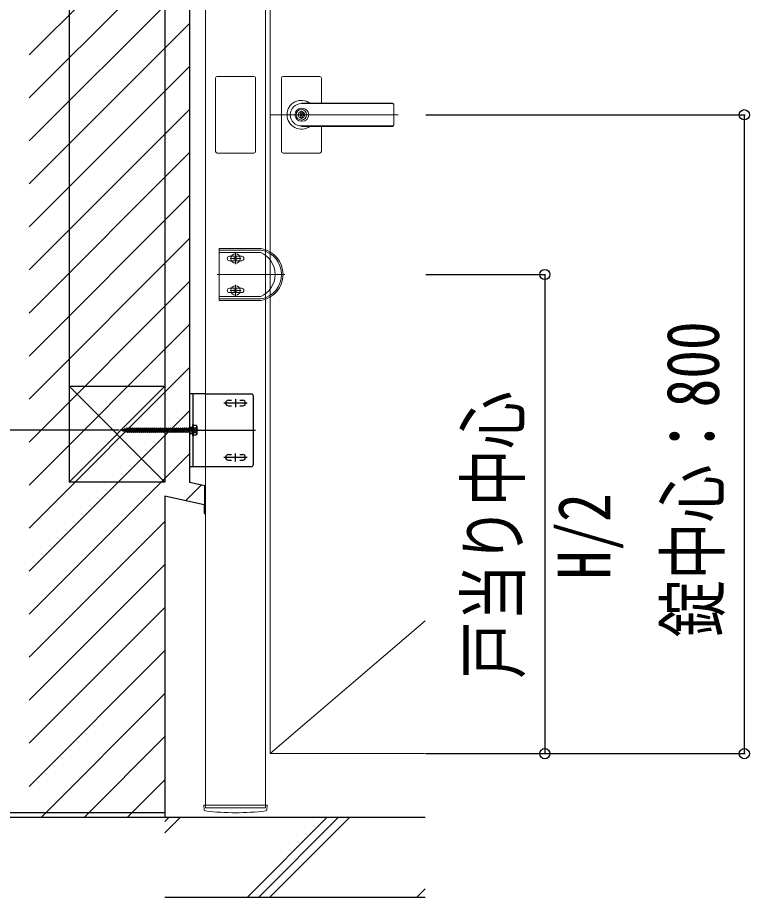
# Model space of a CAD drawing. Units: millimetres, scale not verified. Extents: x -6308 to 6308, y -4455 to 4455.
# Drawn here: x 473 to 1390, y 432 to 1533 of the extents above; entities that cross this region are included whole.
import ezdxf
from ezdxf.enums import TextEntityAlignment as Align

# ---------------------------------------------------------------- set-up
doc = ezdxf.new("R2010")
doc.units = ezdxf.units.MM
doc.header["$LTSCALE"] = 20
for name, color, linetype in [('0-4_YKK_13', 4, 'Continuous'), ('0-6_YKK_D', 6, 'Continuous'), ('0-8_YSS_K', 3, 'Continuous')]:
    doc.layers.add(name, color=color, linetype=linetype)
doc.layers.add('0-5_YKK_A1', color=4, linetype='Continuous', lineweight=18)
doc.styles.add('ＭＳ ゴシック', font='')
doc.styles.get('ＭＳ ゴシック').set_extended_font_data('MS Gothic')

msp = doc.modelspace()

# ---------------------------------------------------------------- linework, layer by layer
at = {"layer": '0-4_YKK_13'}
for p, q in [((708.53, 1062), (688.53, 1062)), ((688.53, 1062), (688.53, 971)), ((692.53, 1062), (692.53, 971)), ((708.53, 1062), (765.53, 1062)), ((768.53, 974), (768.53, 1059)), ((760.53, 1050.5), (731.53, 1050.5)), ((737.03, 1054), (740.85, 1054)), ((737.03, 1047), (740.85, 1047)), ((746.03, 1055.5), (746.03, 1045.5)), ((751.21, 1054), (755.03, 1054)), ((751.21, 1047), (755.03, 1047)), ((699.71, 1016.5), (601.31, 1016.5)), ((603.53, 1016.5), (604.69, 1016.9)), ((604.88, 1016.03), (603.53, 1016.5)), ((604.99, 1017.8), (604.69, 1016.9)), ((604.88, 1016.03), (604.69, 1016.9)), ((605.33, 1015.09), (604.88, 1016.03)), ((604.99, 1017.8), (605.39, 1017.14)), ((605.33, 1015.09), (604.99, 1017.8)), ((605.33, 1015.09), (605.7, 1015.75)), ((605.39, 1017.14), (607.01, 1017.7)), ((605.7, 1015.75), (605.39, 1017.14)), ((607.59, 1015.1), (605.7, 1015.75)), ((607.39, 1018.62), (607.01, 1017.7)), ((607.59, 1015.1), (607.01, 1017.7)), ((607.39, 1018.62), (607.71, 1017.94)), ((607.94, 1014.19), (607.39, 1018.62)), ((607.94, 1014.19), (607.59, 1015.1)), ((607.71, 1017.94), (609.34, 1018.5)), ((608.4, 1014.82), (607.71, 1017.94)), ((607.94, 1014.19), (608.4, 1014.82)), ((610.06, 1014.25), (608.4, 1014.82)), ((610.28, 1014.25), (609.28, 1018.75)), ((610.53, 1013.5), (609.78, 1019.5)), ((610.03, 1018.74), (610.06, 1018.75)), ((610.06, 1018.75), (611.78, 1018.75)), ((610.28, 1014.25), (610.06, 1014.25)), ((612.78, 1014.25), (611.03, 1014.25)), ((612.78, 1014.25), (611.78, 1018.75)), ((613.03, 1013.5), (612.28, 1019.5)), ((612.53, 1018.75), (614.28, 1018.75)), ((615.28, 1014.25), (613.53, 1014.25)), ((615.28, 1014.25), (614.28, 1018.75)), ((615.53, 1013.5), (614.78, 1019.5)), ((615.03, 1018.75), (616.78, 1018.75)), ((617.78, 1014.25), (616.03, 1014.25)), ((617.78, 1014.25), (616.78, 1018.75)), ((618.03, 1013.5), (617.28, 1019.5)), ((617.53, 1018.75), (619.28, 1018.75)), ((620.28, 1014.25), (618.53, 1014.25)), ((620.28, 1014.25), (619.28, 1018.75)), ((620.53, 1013.5), (619.78, 1019.5)), ((620.03, 1018.75), (621.78, 1018.75)), ((622.78, 1014.25), (621.03, 1014.25)), ((622.78, 1014.25), (621.78, 1018.75)), ((623.03, 1013.5), (622.28, 1019.5)), ((622.53, 1018.75), (624.28, 1018.75)), ((625.28, 1014.25), (623.53, 1014.25)), ((625.28, 1014.25), (624.28, 1018.75)), ((625.53, 1013.5), (624.78, 1019.5)), ((625.03, 1018.75), (626.78, 1018.75)), ((627.78, 1014.25), (626.03, 1014.25)), ((627.78, 1014.25), (626.78, 1018.75)), ((628.03, 1013.5), (627.28, 1019.5)), ((627.53, 1018.75), (629.28, 1018.75)), ((630.28, 1014.25), (628.53, 1014.25)), ((630.28, 1014.25), (629.28, 1018.75)), ((630.53, 1013.5), (629.78, 1019.5)), ((630.03, 1018.75), (631.78, 1018.75)), ((632.78, 1014.25), (631.03, 1014.25)), ((632.78, 1014.25), (631.78, 1018.75)), ((633.03, 1013.5), (632.28, 1019.5)), ((632.53, 1018.75), (634.28, 1018.75)), ((635.28, 1014.25), (633.53, 1014.25)), ((635.28, 1014.25), (634.28, 1018.75)), ((635.53, 1013.5), (634.78, 1019.5)), ((635.03, 1018.75), (636.78, 1018.75)), ((637.78, 1014.25), (636.03, 1014.25)), ((637.78, 1014.25), (636.78, 1018.75)), ((638.03, 1013.5), (637.28, 1019.5)), ((637.53, 1018.75), (639.28, 1018.75)), ((640.28, 1014.25), (638.53, 1014.25)), ((640.28, 1014.25), (639.28, 1018.75)), ((640.53, 1013.5), (639.78, 1019.5)), ((640.03, 1018.75), (641.78, 1018.75)), ((642.78, 1014.25), (641.03, 1014.25)), ((642.78, 1014.25), (641.78, 1018.75)), ((643.03, 1013.5), (642.28, 1019.5)), ((642.53, 1018.75), (644.28, 1018.75)), ((645.28, 1014.25), (643.53, 1014.25)), ((645.28, 1014.25), (644.28, 1018.75)), ((645.53, 1013.5), (644.78, 1019.5)), ((645.03, 1018.75), (646.78, 1018.75)), ((647.78, 1014.25), (646.03, 1014.25)), ((647.78, 1014.25), (646.78, 1018.75)), ((648.03, 1013.5), (647.28, 1019.5)), ((647.53, 1018.75), (649.28, 1018.75)), ((650.28, 1014.25), (648.53, 1014.25)), ((649.78, 1019.5), (649.28, 1018.75)), ((650.28, 1014.25), (649.28, 1018.75)), ((650.03, 1018.75), (649.78, 1019.5)), ((650.53, 1013.5), (649.78, 1019.5)), ((651.03, 1014.25), (650.03, 1018.75)), ((650.03, 1018.75), (651.78, 1018.75)), ((650.53, 1013.5), (650.28, 1014.25)), ((651.03, 1014.25), (650.53, 1013.5)), ((652.78, 1014.25), (651.03, 1014.25)), ((652.78, 1014.25), (651.78, 1018.75)), ((653.03, 1013.5), (652.28, 1019.5)), ((652.53, 1018.75), (654.28, 1018.75)), ((655.28, 1014.25), (653.53, 1014.25)), ((655.28, 1014.25), (654.28, 1018.75)), ((655.53, 1013.5), (654.78, 1019.5)), ((655.03, 1018.75), (656.78, 1018.75)), ((657.78, 1014.25), (656.03, 1014.25)), ((657.78, 1014.25), (656.78, 1018.75)), ((658.03, 1013.5), (657.28, 1019.5)), ((657.53, 1018.75), (659.28, 1018.75)), ((660.28, 1014.25), (658.53, 1014.25)), ((660.28, 1014.25), (659.28, 1018.75)), ((660.53, 1013.5), (659.78, 1019.5)), ((660.03, 1018.75), (661.78, 1018.75)), ((662.78, 1014.25), (661.03, 1014.25)), ((662.78, 1014.25), (661.78, 1018.75)), ((663.03, 1013.5), (662.28, 1019.5)), ((662.53, 1018.75), (664.28, 1018.75)), ((665.28, 1014.25), (663.53, 1014.25)), ((665.28, 1014.25), (664.28, 1018.75)), ((665.53, 1013.5), (664.78, 1019.5)), ((665.03, 1018.75), (666.78, 1018.75)), ((667.78, 1014.25), (666.03, 1014.25)), ((667.78, 1014.25), (666.78, 1018.75)), ((668.03, 1013.5), (667.28, 1019.5)), ((667.53, 1018.75), (669.28, 1018.75)), ((670.28, 1014.25), (668.53, 1014.25)), ((670.28, 1014.25), (669.28, 1018.75)), ((670.53, 1013.5), (669.78, 1019.5)), ((670.03, 1018.75), (671.78, 1018.75)), ((672.78, 1014.25), (671.03, 1014.25)), ((672.78, 1014.25), (671.78, 1018.75)), ((673.03, 1013.5), (672.28, 1019.5)), ((672.53, 1018.75), (674.28, 1018.75)), ((675.28, 1014.25), (673.53, 1014.25)), ((675.28, 1014.25), (674.28, 1018.75)), ((675.53, 1013.5), (674.78, 1019.5)), ((675.03, 1018.75), (676.78, 1018.75)), ((677.78, 1014.25), (676.03, 1014.25)), ((677.28, 1019.5), (676.78, 1018.75)), ((677.78, 1014.25), (676.78, 1018.75)), ((677.78, 1014.25), (676.78, 1018.75)), ((677.53, 1018.75), (677.28, 1019.5)), ((678.03, 1013.5), (677.28, 1019.5)), ((678.03, 1013.5), (677.28, 1019.5)), ((678.53, 1014.25), (677.53, 1018.75)), ((677.53, 1018.75), (679.28, 1018.75)), ((678.03, 1013.5), (677.78, 1014.25)), ((678.53, 1014.25), (678.03, 1013.5)), ((680.28, 1014.25), (678.53, 1014.25)), ((680.28, 1014.25), (679.28, 1018.75)), ((680.53, 1013.5), (679.78, 1019.5)), ((680.03, 1018.75), (681.78, 1018.75)), ((682.78, 1014.25), (681.03, 1014.25)), ((682.78, 1014.25), (681.78, 1018.75)), ((683.03, 1013.5), (682.28, 1019.5)), ((682.53, 1018.75), (684.28, 1018.75)), ((685.28, 1014.25), (683.53, 1014.25)), ((684.78, 1019.5), (684.28, 1018.75)), ((685.28, 1014.25), (684.28, 1018.75)), ((685.03, 1018.75), (684.78, 1019.5)), ((685.53, 1013.5), (684.78, 1019.5)), ((686.03, 1014.25), (685.03, 1018.75)), ((685.03, 1018.75), (686.78, 1018.75)), ((685.53, 1013.5), (685.28, 1014.25)), ((686.03, 1014.25), (685.53, 1013.5)), ((686.03, 1016.5), (771.03, 1016.5)), ((687.78, 1014.25), (686.03, 1014.25)), ((687.78, 1014.25), (686.78, 1018.75)), ((688.03, 1013.5), (687.28, 1019.5)), ((687.53, 1018.75), (691.53, 1018.75)), ((688.53, 1020.5), (692.53, 1020.5)), ((691.53, 1014.25), (688.53, 1014.25)), ((691.53, 1013.9), (691.53, 1019.1)), ((692.03, 1019.1), (691.53, 1019.1)), ((692.03, 1013.9), (691.53, 1013.9)), ((692.03, 1019.1), (692.03, 1013.9)), ((693.53, 1018.75), (692.03, 1018.75)), ((693.53, 1014.25), (692.03, 1014.25)), ((692.53, 1009.5), (692.53, 1023.5)), ((693.53, 1023.5), (692.53, 1023.5)), ((693.53, 1009.5), (693.53, 1023.5)), ((697.1, 1022.25), (693.53, 1022.25)), ((693.53, 1010.75), (693.53, 1022.25)), ((693.53, 1019.39), (697.08, 1019.39)), ((693.53, 1013.61), (697.08, 1013.61)), ((695.17, 1018.4), (694.16, 1016.5)), ((697.53, 1019.55), (695.17, 1018.4)), ((697.53, 1021.5), (697.1, 1022.25)), ((697.53, 1021.5), (697.53, 1011.5)), ((688.53, 1012.5), (692.53, 1012.5)), ((693.53, 1009.5), (692.53, 1009.5)), ((693.53, 1010.75), (697.1, 1010.75)), ((697.53, 1011.5), (697.1, 1010.75)), ((760.53, 982.5), (731.53, 982.5)), ((737.03, 986), (740.85, 986)), ((746.03, 977.5), (746.03, 987.5)), ((751.21, 986), (755.03, 986)), ((688.53, 971), (708.53, 971)), ((708.53, 971), (765.53, 971)), ((737.03, 979), (740.85, 979)), ((751.21, 979), (755.03, 979))]:
    msp.add_line(p, q, dxfattribs=at)
for points in [[(611.03, 1014.25), (610.03, 1018.75), (609.78, 1019.5), (609.28, 1018.75)], [(611.03, 1014.25), (610.53, 1013.5), (610.28, 1014.25)], [(613.53, 1014.25), (612.53, 1018.75), (612.28, 1019.5), (611.78, 1018.75)], [(613.53, 1014.25), (613.03, 1013.5), (612.78, 1014.25)], [(616.03, 1014.25), (615.03, 1018.75), (614.78, 1019.5), (614.28, 1018.75)], [(616.03, 1014.25), (615.53, 1013.5), (615.28, 1014.25)], [(618.53, 1014.25), (617.53, 1018.75), (617.28, 1019.5), (616.78, 1018.75)], [(618.53, 1014.25), (618.03, 1013.5), (617.78, 1014.25)], [(621.03, 1014.25), (620.03, 1018.75), (619.78, 1019.5), (619.28, 1018.75)], [(621.03, 1014.25), (620.53, 1013.5), (620.28, 1014.25)], [(623.53, 1014.25), (622.53, 1018.75), (622.28, 1019.5), (621.78, 1018.75)], [(623.53, 1014.25), (623.03, 1013.5), (622.78, 1014.25)], [(626.03, 1014.25), (625.03, 1018.75), (624.78, 1019.5), (624.28, 1018.75)], [(626.03, 1014.25), (625.53, 1013.5), (625.28, 1014.25)], [(628.53, 1014.25), (627.53, 1018.75), (627.28, 1019.5), (626.78, 1018.75)], [(628.53, 1014.25), (628.03, 1013.5), (627.78, 1014.25)], [(631.03, 1014.25), (630.03, 1018.75), (629.78, 1019.5), (629.28, 1018.75)], [(631.03, 1014.25), (630.53, 1013.5), (630.28, 1014.25)], [(633.53, 1014.25), (632.53, 1018.75), (632.28, 1019.5), (631.78, 1018.75)], [(633.53, 1014.25), (633.03, 1013.5), (632.78, 1014.25)], [(636.03, 1014.25), (635.03, 1018.75), (634.78, 1019.5), (634.28, 1018.75)], [(636.03, 1014.25), (635.53, 1013.5), (635.28, 1014.25)], [(638.53, 1014.25), (637.53, 1018.75), (637.28, 1019.5), (636.78, 1018.75)], [(638.53, 1014.25), (638.03, 1013.5), (637.78, 1014.25)], [(641.03, 1014.25), (640.03, 1018.75), (639.78, 1019.5), (639.28, 1018.75)], [(641.03, 1014.25), (640.53, 1013.5), (640.28, 1014.25)], [(643.53, 1014.25), (642.53, 1018.75), (642.28, 1019.5), (641.78, 1018.75)], [(643.53, 1014.25), (643.03, 1013.5), (642.78, 1014.25)], [(646.03, 1014.25), (645.03, 1018.75), (644.78, 1019.5), (644.28, 1018.75)], [(646.03, 1014.25), (645.53, 1013.5), (645.28, 1014.25)], [(648.53, 1014.25), (647.53, 1018.75), (647.28, 1019.5), (646.78, 1018.75)], [(648.53, 1014.25), (648.03, 1013.5), (647.78, 1014.25)], [(653.53, 1014.25), (652.53, 1018.75), (652.28, 1019.5), (651.78, 1018.75)], [(653.53, 1014.25), (653.03, 1013.5), (652.78, 1014.25)], [(656.03, 1014.25), (655.03, 1018.75), (654.78, 1019.5), (654.28, 1018.75)], [(656.03, 1014.25), (655.53, 1013.5), (655.28, 1014.25)], [(658.53, 1014.25), (657.53, 1018.75), (657.28, 1019.5), (656.78, 1018.75)], [(658.53, 1014.25), (658.03, 1013.5), (657.78, 1014.25)], [(661.03, 1014.25), (660.03, 1018.75), (659.78, 1019.5), (659.28, 1018.75)], [(661.03, 1014.25), (660.53, 1013.5), (660.28, 1014.25)], [(663.53, 1014.25), (662.53, 1018.75), (662.28, 1019.5), (661.78, 1018.75)], [(663.53, 1014.25), (663.03, 1013.5), (662.78, 1014.25)], [(666.03, 1014.25), (665.03, 1018.75), (664.78, 1019.5), (664.28, 1018.75)], [(666.03, 1014.25), (665.53, 1013.5), (665.28, 1014.25)], [(668.53, 1014.25), (667.53, 1018.75), (667.28, 1019.5), (666.78, 1018.75)], [(668.53, 1014.25), (668.03, 1013.5), (667.78, 1014.25)], [(671.03, 1014.25), (670.03, 1018.75), (669.78, 1019.5), (669.28, 1018.75)], [(671.03, 1014.25), (670.53, 1013.5), (670.28, 1014.25)], [(673.53, 1014.25), (672.53, 1018.75), (672.28, 1019.5), (671.78, 1018.75)], [(673.53, 1014.25), (673.03, 1013.5), (672.78, 1014.25)], [(676.03, 1014.25), (675.03, 1018.75), (674.78, 1019.5), (674.28, 1018.75)], [(676.03, 1014.25), (675.53, 1013.5), (675.28, 1014.25)], [(678.53, 1014.25), (677.53, 1018.75), (677.28, 1019.5), (676.78, 1018.75)], [(678.53, 1014.25), (678.03, 1013.5), (677.78, 1014.25)], [(681.03, 1014.25), (680.03, 1018.75), (679.78, 1019.5), (679.28, 1018.75)], [(681.03, 1014.25), (680.53, 1013.5), (680.28, 1014.25)], [(683.53, 1014.25), (682.53, 1018.75), (682.28, 1019.5), (681.78, 1018.75)], [(683.53, 1014.25), (683.03, 1013.5), (682.78, 1014.25)], [(688.53, 1014.25), (687.53, 1018.75), (687.28, 1019.5), (686.78, 1018.75)], [(688.53, 1014.25), (688.03, 1013.5), (687.78, 1014.25)], [(697.53, 1013.45), (695.17, 1014.6), (694.16, 1016.5)]]:
    msp.add_lwpolyline(points, dxfattribs=at)
for centre, radius, start, end in [((765.53, 1059), 3, 0, 90), ((737.03, 1050.5), 3.5, 90, 270), ((755.03, 1050.5), 3.5, 270, 90), ((694.97, 1020.83), 2.56, 325.61575, 33.74822), ((694.97, 1012.17), 2.56, 326.25178, 34.38425), ((687.98, 1016.5), 9.55, 342.41205, 17.58795), ((737.03, 982.5), 3.5, 90, 270), ((755.03, 982.5), 3.5, 270, 90), ((765.53, 974), 3, 270, 0)]:
    msp.add_arc(centre, radius, start, end, dxfattribs=at)
at = {"layer": '0-5_YKK_A1'}
for p, q in [((708.53, 547.09), (708.53, 1828)), ((783.53, 547), (783.53, 1828)), ((721.03, 1457.5), (721.03, 1365.5)), ((769.03, 1459.5), (723.03, 1459.5)), ((771.03, 1457.5), (771.03, 1365.5)), ((803.53, 1457.5), (803.53, 1411.5)), ((851.53, 1459.5), (805.53, 1459.5)), ((853.53, 1457.5), (853.53, 1426)), ((942.53, 1426), (828.53, 1426)), ((942.53, 1425.5), (828.53, 1425.5)), ((944.53, 1424), (944.53, 1399)), ((949.79, 1411.5), (789.53, 1411.5)), ((803.53, 1411.5), (803.53, 1365.5)), ((827.63, 1416.05), (827.63, 1413)), ((827.63, 1416.05), (829.43, 1416.05)), ((828.95, 1412.18), (827.63, 1413)), ((828.95, 1410.82), (827.63, 1410)), ((829.53, 1419.7), (828.53, 1419.7)), ((829.43, 1416.05), (829.43, 1413.45)), ((831.23, 1412.5), (829.61, 1413.17)), ((829.61, 1409.83), (831.23, 1410.5)), ((831.23, 1412.5), (831.23, 1410.5)), ((827.63, 1410), (827.63, 1406.95)), ((827.63, 1406.95), (829.43, 1406.95)), ((829.53, 1403.3), (828.53, 1403.3)), ((829.43, 1409.55), (829.43, 1406.95)), ((942.53, 1397.5), (828.53, 1397.5)), ((942.53, 1397), (828.53, 1397)), ((853.53, 1397), (853.53, 1365.5)), ((769.03, 1363.5), (723.03, 1363.5)), ((851.53, 1363.5), (805.53, 1363.5)), ((725.53, 1244), (725.53, 1179)), ((778.25, 1244), (725.53, 1244)), ((778.07, 1242), (725.53, 1242)), ((725.53, 1239), (777.52, 1239)), ((746.03, 1238.4), (746.03, 1224.6)), ((753.78, 1234.25), (751.25, 1234.25)), ((739.13, 1231.5), (752.93, 1231.5)), ((746.52, 1230.03), (746.52, 1229.05)), ((753.78, 1228.75), (751.25, 1228.75)), ((807.93, 1211.5), (723.03, 1211.5)), ((738.28, 1194.25), (740.81, 1194.25)), ((739.13, 1191.5), (752.93, 1191.5)), ((740.81, 1194.25), (751.25, 1194.25)), ((746.03, 1184.6), (746.03, 1198.4)), ((746.52, 1192.97), (746.52, 1193.95)), ((753.78, 1194.25), (751.25, 1194.25)), ((725.53, 1184), (777.52, 1184)), ((725.53, 1181), (778.07, 1181)), ((778.25, 1179), (725.53, 1179)), ((738.28, 1188.75), (740.81, 1188.75)), ((740.81, 1188.75), (751.25, 1188.75)), ((753.78, 1188.75), (751.25, 1188.75)), ((789.53, 611.5), (983.53, 777.79)), ((706.69, 541.6), (706.43, 546.47)), ((706.93, 547), (785.13, 547)), ((708.53, 543.5), (708.53, 547)), ((785.37, 541.6), (785.63, 546.47))]:
    msp.add_line(p, q, dxfattribs=at)
for points in [[(983.53, 1811.5), (789.53, 1811.5), (789.53, 611.5), (983.53, 611.5)], [(738.28, 1234.25), (740.81, 1234.25), (751.25, 1234.25)], [(745.54, 1232.97), (745.54, 1233.95), (746.52, 1233.95), (746.52, 1232.97)], [(738.28, 1228.75), (740.81, 1228.75), (751.25, 1228.75)], [(744.56, 1231.01), (743.58, 1231.01), (743.58, 1231.99), (744.56, 1231.99)], [(746.52, 1229.05), (745.54, 1229.05), (745.54, 1230.03)], [(747.5, 1231.99), (748.48, 1231.99), (748.48, 1231.01), (747.5, 1231.01)], [(744.56, 1191.99), (743.58, 1191.99), (743.58, 1191.01), (744.56, 1191.01)], [(746.52, 1193.95), (745.54, 1193.95), (745.54, 1192.97)], [(745.54, 1190.03), (745.54, 1189.05), (746.52, 1189.05), (746.52, 1190.03)], [(747.5, 1191.01), (748.48, 1191.01), (748.48, 1191.99), (747.5, 1191.99)], [(708.53, 543.5), (783.53, 543.5), (783.53, 547)]]:
    msp.add_lwpolyline(points, dxfattribs=at)
for centre, radius in [((828.53, 1411.5), 6.6), ((746.03, 1231.5), 5.9), ((746.03, 1191.5), 5.9)]:
    msp.add_circle(centre, radius, dxfattribs=at)
for centre, radius, start, end in [((723.03, 1457.5), 2, 90, 180), ((769.03, 1457.5), 2, 0, 90), ((805.53, 1457.5), 2, 90, 180), ((851.53, 1457.5), 2, 0, 90), ((828.53, 1411.5), 18, 53.66394, 180.00366), ((828.53, 1411.5), 14, 90, 270), ((942.53, 1424), 2, 0, 90), ((942.53, 1423.5), 2, 0, 90), ((828.53, 1411.5), 18, 180.00366, 306.33606), ((828.53, 1411.5), 8.2, 90, 270), ((828.53, 1411.5), 4, 103.00288, 256.99712), ((828.53, 1411.5), 2, 116.74368, 243.25632), ((828.53, 1411.5), 0.8, 301.82132, 58.17868), ((828.53, 1411.5), 4, 283.00288, 76.99712), ((829.73, 1413.45), 0.3, 180, 247.38014), ((829.53, 1411.5), 8.2, 270, 90), ((829.73, 1409.55), 0.3, 112.61986, 180), ((942.53, 1399.5), 2, 270, 0), ((942.53, 1399), 2, 270, 0), ((723.03, 1365.5), 2, 180, 270), ((769.03, 1365.5), 2, 270, 0), ((805.53, 1365.5), 2, 180, 270), ((851.53, 1365.5), 2, 270, 0), ((738.28, 1231.5), 2.75, 90, 180), ((753.78, 1231.5), 2.75, 0, 90), ((765.53, 1211.5), 30, 293.55646, 66.44354), ((772.53, 1211.5), 31, 280.30451, 79.69549), ((772.53, 1211.5), 33, 279.98655, 80.01345), ((738.28, 1231.5), 2.75, 180, 270), ((744.56, 1232.97), 0.98, 270, 0), ((744.56, 1230.03), 0.98, 0, 90), ((747.5, 1232.97), 0.98, 180, 270), ((747.5, 1230.03), 0.98, 90, 180), ((753.78, 1231.5), 2.75, 270, 0), ((738.28, 1191.5), 2.75, 90, 180), ((738.28, 1191.5), 2.75, 180, 270), ((744.56, 1192.97), 0.98, 270, 0), ((744.56, 1190.03), 0.98, 0, 90), ((747.5, 1192.97), 0.98, 180, 270), ((747.5, 1190.03), 0.98, 90, 180), ((753.78, 1191.5), 2.75, 0, 90), ((753.78, 1191.5), 2.75, 270, 0), ((706.93, 546.5), 0.5, 90, 183), ((708.68, 541.7), 2, 183, 263.25565), ((783.38, 541.7), 2, 276.74435, 357), ((785.13, 546.5), 0.5, 357, 90), ((746.03, 857.5), 320, 263.25565, 276.74435)]:
    msp.add_arc(centre, radius, start, end, dxfattribs=at)
at = {"layer": '0-6_YKK_D'}
for p, q in [((984.53, 1411.5), (1384.53, 1411.5)), ((1383.53, 1411.5), (1383.53, 611.5)), ((984.53, 1211.5), (1134.53, 1211.5)), ((1133.53, 1211.5), (1133.53, 611.5)), ((600.31, 1016.5), (336.53, 1016.5)), ((984.53, 611.5), (1384.53, 611.5)), ((984.53, 611.5), (1134.53, 611.5)), ((656.53, 531.5), (36.53, 531.5)), ((656.53, 531.5), (186.53, 531.5)), ((656.53, 537.5), (336.53, 537.5)), ((656.53, 531.5), (336.53, 531.5))]:
    msp.add_line(p, q, dxfattribs=at)
for centre in [(1383.53, 1411.5), (1133.53, 1211.5), (1133.53, 611.5), (1383.53, 611.5)]:
    msp.add_circle(centre, 6.38, dxfattribs=at)
at = {"layer": '0-8_YSS_K'}
for p, q in [((537.53, 1961.5), (537.53, 1071.5)), ((657.53, 1961.5), (657.53, 1071.5)), ((688.53, 1961.5), (688.53, 950.86)), ((487.53, 1486.55), (688.53, 1687.55)), ((487.53, 1432.67), (688.53, 1633.67)), ((487.53, 1378.79), (688.53, 1579.79)), ((487.53, 1324.9), (688.53, 1525.9)), ((487.53, 1271.02), (688.53, 1472.02)), ((487.53, 1217.14), (688.53, 1418.14)), ((487.53, 1163.26), (688.53, 1364.26)), ((487.53, 1109.38), (688.53, 1310.38)), ((487.53, 1055.5), (688.53, 1256.5)), ((487.53, 1001.62), (688.53, 1202.62)), ((487.53, 947.73), (688.53, 1148.73)), ((487.53, 893.85), (688.53, 1094.85)), ((537.53, 1071.5), (657.53, 1071.5)), ((537.53, 1071.5), (657.53, 951.5)), ((657.53, 1071.5), (537.53, 951.5)), ((537.53, 1071.5), (537.53, 951.5)), ((657.53, 1071.5), (657.53, 951.5)), ((487.53, 839.97), (688.53, 1040.97)), ((487.53, 786.09), (688.53, 987.09)), ((657.53, 951.5), (537.53, 951.5)), ((683.53, 928.21), (703.24, 947.92)), ((707.53, 947.06), (707.53, 912.56)), ((657.53, 934.04), (657.53, 531.5)), ((706.53, 923.06), (657.53, 934.04)), ((706.53, 923.06), (706.53, 912.56)), ((487.53, 732.21), (657.53, 902.21)), ((487.53, 678.33), (657.53, 848.33)), ((487.53, 624.44), (657.53, 794.44)), ((487.53, 570.56), (657.53, 740.56)), ((502.35, 531.5), (657.53, 686.68)), ((556.23, 531.5), (657.53, 632.8)), ((610.11, 531.5), (657.53, 578.92)), ((983.53, 531.5), (657.53, 531.5)), ((657.53, 526.55), (662.48, 531.5)), ((657.53, 512.4), (676.63, 531.5)), ((760.47, 431.5), (860.47, 531.5)), ((774.62, 431.5), (874.62, 531.5)), ((788.76, 431.5), (888.76, 531.5)), ((972.61, 431.5), (983.53, 442.42)), ((983.53, 431.5), (657.53, 431.5))]:
    msp.add_line(p, q, dxfattribs=at)
msp.add_lwpolyline([(707.53, 912.56), (707.53, 947.06), (688.53, 950.86)], dxfattribs=at)
msp.add_arc((707.03, 912.56), 0.5, 180, 0, dxfattribs=at)

# ---------------------------------------------------------------- texts
at = {"layer": '0-6_YKK_D', "style": 'ＭＳ ゴシック', "width": 0.8}
for s, p in [('錠中心：800', (1371.53, 757.1)), ('戸当り中心', (1121.53, 705.1)), ('H/2', (1235.53, 829.9))]:
    msp.add_text(s, height=65.98, rotation=90, dxfattribs=at).set_placement(p, align=Align.BOTTOM_LEFT)

doc.saveas('drawing.dxf')
